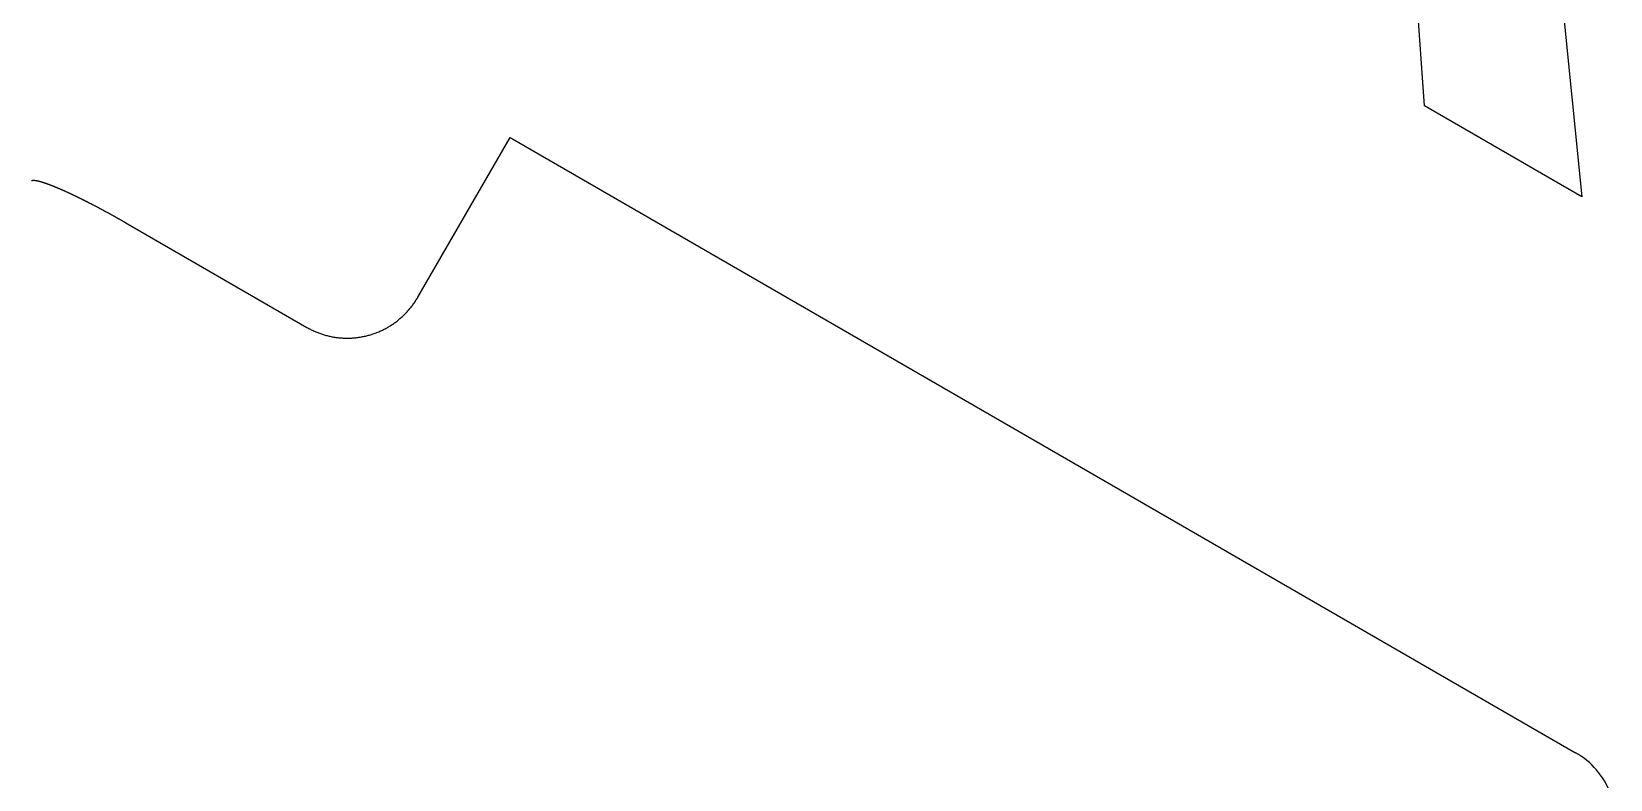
# Model space of a CAD drawing. Extents: x 442 to 745, y 5 to 355.
# Drawn here: x 505.77 to 513.8, y 59.53 to 63.34 of the extents above; entities that cross this region are included whole.
import ezdxf

# ---------------------------------------------------------------- set-up
doc = ezdxf.new("R2010")
doc.units = 0
doc.layers.add('VISIBLE__ANSI_', color=7, linetype='CONTINUOUS')

msp = doc.modelspace()

# ---------------------------------------------------------------- linework, layer by layer
at = {"layer": 'VISIBLE__ANSI_'}
for p, q in [((512.8528, 62.9594), (512.7548, 64.4036)), ((513.4958, 64.0726), (513.6543, 62.4966)), ((513.6543, 62.4966), (512.8528, 62.9594)), ((507.7332, 61.9871), (508.2022, 62.7995)), ((508.2022, 62.7995), (513.6225, 59.6702)), ((506.2481, 62.365), (507.1689, 61.8333))]:
    msp.add_line(p, q, dxfattribs=at)
for points in [[(505.768, 62.58, 0), (505.768, 62.5801, 0), (505.768, 62.5803, 0), (505.769, 62.5804, 0), (505.769, 62.5805, 0), (505.769, 62.5806, 0), (505.77, 62.5808, 0), (505.77, 62.5809, 0), (505.771, 62.581, 0), (505.771, 62.581, 0), (505.771, 62.5811, 0), (505.772, 62.5812, 0), (505.772, 62.5813, 0), (505.773, 62.5813, 0), (505.773, 62.5814, 0), (505.774, 62.5814, 0), (505.774, 62.5815, 0), (505.775, 62.5815, 0), (505.775, 62.5815, 0), (505.776, 62.5816, 0), (505.776, 62.5816, 0), (505.777, 62.5816, 0), (505.778, 62.5816, 0), (505.778, 62.5816, 0), (505.779, 62.5816, 0), (505.78, 62.5815, 0), (505.78, 62.5815, 0), (505.781, 62.5815, 0), (505.781, 62.5814, 0), (505.782, 62.5814, 0), (505.783, 62.5813, 0), (505.784, 62.5813, 0), (505.784, 62.5812, 0), (505.785, 62.5811, 0), (505.786, 62.581, 0), (505.786, 62.581, 0), (505.787, 62.5809, 0), (505.788, 62.5808, 0), (505.789, 62.5807, 0), (505.789, 62.5805, 0), (505.79, 62.5804, 0), (505.791, 62.5803, 0), (505.792, 62.5802, 0), (505.793, 62.58, 0), (505.793, 62.5799, 0), (505.794, 62.5797, 0), (505.795, 62.5796, 0), (505.796, 62.5794, 0), (505.797, 62.5792, 0), (505.798, 62.5791, 0), (505.799, 62.5789, 0), (505.8, 62.5787, 0), (505.8, 62.5785, 0), (505.801, 62.5783, 0), (505.802, 62.5781, 0), (505.803, 62.5779, 0), (505.804, 62.5777, 0), (505.805, 62.5774, 0), (505.806, 62.5772, 0), (505.807, 62.577, 0), (505.808, 62.5767, 0), (505.809, 62.5765, 0), (505.81, 62.5762, 0), (505.811, 62.576, 0), (505.812, 62.5757, 0), (505.813, 62.5754, 0), (505.814, 62.5751, 0), (505.815, 62.5749, 0), (505.816, 62.5746, 0), (505.817, 62.5743, 0), (505.818, 62.574, 0), (505.819, 62.5737, 0), (505.82, 62.5733, 0), (505.821, 62.573, 0), (505.822, 62.5727, 0), (505.823, 62.5723, 0), (505.824, 62.572, 0), (505.825, 62.5716, 0), (505.826, 62.5713, 0), (505.827, 62.5709, 0), (505.829, 62.5705, 0), (505.83, 62.5701, 0), (505.831, 62.5697, 0), (505.832, 62.5693, 0), (505.833, 62.5689, 0), (505.835, 62.5685, 0), (505.836, 62.5681, 0), (505.837, 62.5677, 0), (505.838, 62.5672, 0), (505.84, 62.5668, 0), (505.841, 62.5664, 0), (505.842, 62.5659, 0), (505.843, 62.5654, 0), (505.845, 62.565, 0), (505.846, 62.5645, 0), (505.847, 62.564, 0), (505.849, 62.5635, 0), (505.85, 62.5631, 0), (505.851, 62.5626, 0), (505.853, 62.5621, 0), (505.854, 62.5616, 0), (505.855, 62.561, 0), (505.857, 62.5605, 0), (505.858, 62.56, 0), (505.86, 62.5595, 0), (505.861, 62.5589, 0), (505.862, 62.5584, 0), (505.864, 62.5579, 0), (505.865, 62.5573, 0), (505.867, 62.5568, 0), (505.868, 62.5562, 0), (505.869, 62.5556, 0), (505.871, 62.5551, 0), (505.872, 62.5545, 0), (505.874, 62.5539, 0), (505.875, 62.5534, 0), (505.877, 62.5528, 0), (505.878, 62.5522, 0), (505.88, 62.5516, 0), (505.881, 62.551, 0), (505.883, 62.5504, 0), (505.884, 62.5498, 0), (505.886, 62.5492, 0), (505.887, 62.5486, 0), (505.889, 62.548, 0), (505.89, 62.5473, 0), (505.892, 62.5467, 0), (505.893, 62.5461, 0), (505.895, 62.5455, 0), (505.896, 62.5448, 0), (505.898, 62.5442, 0), (505.899, 62.5436, 0), (505.901, 62.5429, 0), (505.902, 62.5423, 0), (505.904, 62.5416, 0), (505.905, 62.541, 0), (505.907, 62.5403, 0), (505.908, 62.5397, 0), (505.91, 62.539, 0), (505.911, 62.5384, 0), (505.913, 62.5377, 0), (505.914, 62.5371, 0), (505.916, 62.5364, 0), (505.917, 62.5357, 0), (505.919, 62.5351, 0), (505.921, 62.5344, 0), (505.922, 62.5337, 0), (505.924, 62.5331, 0), (505.925, 62.5324, 0), (505.927, 62.5317, 0), (505.928, 62.531, 0), (505.93, 62.5303, 0), (505.931, 62.5296, 0), (505.933, 62.5288, 0), (505.935, 62.5281, 0), (505.936, 62.5274, 0), (505.938, 62.5266, 0), (505.94, 62.5259, 0), (505.941, 62.5251, 0), (505.943, 62.5244, 0), (505.945, 62.5236, 0), (505.946, 62.5228, 0), (505.948, 62.5221, 0), (505.95, 62.5213, 0), (505.951, 62.5205, 0), (505.953, 62.5197, 0), (505.955, 62.5189, 0), (505.957, 62.5181, 0), (505.958, 62.5173, 0), (505.96, 62.5165, 0), (505.962, 62.5156, 0), (505.964, 62.5148, 0), (505.965, 62.514, 0), (505.967, 62.5131, 0), (505.969, 62.5123, 0), (505.971, 62.5115, 0), (505.972, 62.5106, 0), (505.974, 62.5098, 0), (505.976, 62.5089, 0), (505.978, 62.508, 0), (505.98, 62.5072, 0), (505.982, 62.5063, 0), (505.983, 62.5054, 0), (505.985, 62.5046, 0), (505.987, 62.5037, 0), (505.989, 62.5028, 0), (505.991, 62.5019, 0), (505.993, 62.501, 0), (505.994, 62.5001, 0), (505.996, 62.4992, 0), (505.998, 62.4983, 0), (506, 62.4974, 0), (506.002, 62.4965, 0), (506.004, 62.4956, 0), (506.006, 62.4947, 0), (506.007, 62.4938, 0), (506.009, 62.4929, 0), (506.011, 62.492, 0), (506.013, 62.491, 0), (506.015, 62.4901, 0), (506.017, 62.4892, 0), (506.019, 62.4883, 0), (506.021, 62.4873, 0), (506.022, 62.4864, 0), (506.024, 62.4855, 0), (506.026, 62.4846, 0), (506.028, 62.4836, 0), (506.03, 62.4827, 0), (506.032, 62.4817, 0), (506.034, 62.4808, 0), (506.036, 62.4799, 0), (506.037, 62.4789, 0), (506.039, 62.478, 0), (506.041, 62.4771, 0), (506.043, 62.4761, 0), (506.045, 62.4752, 0), (506.047, 62.4742, 0), (506.049, 62.4733, 0), (506.051, 62.4724, 0), (506.052, 62.4714, 0), (506.054, 62.4705, 0), (506.056, 62.4695, 0), (506.058, 62.4686, 0), (506.06, 62.4677, 0), (506.062, 62.4667, 0), (506.063, 62.4658, 0), (506.065, 62.4648, 0), (506.067, 62.4639, 0), (506.069, 62.463, 0), (506.071, 62.462, 0), (506.073, 62.4611, 0), (506.074, 62.4602, 0), (506.076, 62.4592, 0), (506.078, 62.4583, 0), (506.08, 62.4573, 0), (506.082, 62.4563, 0), (506.084, 62.4554, 0), (506.085, 62.4544, 0), (506.087, 62.4534, 0), (506.089, 62.4524, 0), (506.091, 62.4514, 0), (506.093, 62.4505, 0), (506.095, 62.4495, 0), (506.097, 62.4484, 0), (506.099, 62.4474, 0), (506.101, 62.4464, 0), (506.103, 62.4454, 0), (506.105, 62.4444, 0), (506.106, 62.4433, 0), (506.108, 62.4423, 0), (506.11, 62.4413, 0), (506.112, 62.4402, 0), (506.114, 62.4392, 0), (506.116, 62.4381, 0), (506.118, 62.4371, 0), (506.12, 62.436, 0), (506.122, 62.4349, 0), (506.124, 62.4339, 0), (506.126, 62.4328, 0), (506.128, 62.4317, 0), (506.13, 62.4306, 0), (506.132, 62.4295, 0), (506.134, 62.4285, 0), (506.136, 62.4274, 0), (506.138, 62.4263, 0), (506.14, 62.4252, 0), (506.142, 62.4241, 0), (506.144, 62.423, 0), (506.146, 62.4219, 0), (506.148, 62.4208, 0), (506.15, 62.4197, 0), (506.152, 62.4186, 0), (506.155, 62.4175, 0), (506.157, 62.4163, 0), (506.159, 62.4152, 0), (506.161, 62.4141, 0), (506.163, 62.413, 0), (506.165, 62.4119, 0), (506.167, 62.4108, 0), (506.169, 62.4096, 0), (506.171, 62.4085, 0), (506.173, 62.4074, 0), (506.175, 62.4063, 0), (506.177, 62.4051, 0), (506.179, 62.404, 0), (506.181, 62.4029, 0), (506.183, 62.4017, 0), (506.185, 62.4006, 0), (506.187, 62.3995, 0), (506.189, 62.3984, 0), (506.191, 62.3972, 0), (506.193, 62.3961, 0), (506.195, 62.395, 0), (506.197, 62.3938, 0), (506.199, 62.3927, 0), (506.201, 62.3916, 0), (506.203, 62.3905, 0), (506.205, 62.3893, 0), (506.207, 62.3882, 0), (506.209, 62.3871, 0), (506.211, 62.386, 0), (506.213, 62.3848, 0), (506.215, 62.3837, 0), (506.217, 62.3826, 0), (506.219, 62.3815, 0), (506.221, 62.3804, 0), (506.223, 62.3793, 0), (506.225, 62.3781, 0), (506.227, 62.377, 0), (506.229, 62.3759, 0), (506.231, 62.3748, 0), (506.233, 62.3737, 0), (506.235, 62.3726, 0), (506.237, 62.3715, 0), (506.239, 62.3704, 0), (506.241, 62.3693, 0), (506.242, 62.3682, 0), (506.244, 62.3671, 0), (506.246, 62.3661, 0), (506.248, 62.365, 0)], [(507.169, 61.8333, 0), (507.173, 61.8308, 0), (507.178, 61.8284, 0), (507.182, 61.826, 0), (507.187, 61.8237, 0), (507.191, 61.8214, 0), (507.196, 61.8192, 0), (507.2, 61.817, 0), (507.205, 61.8149, 0), (507.21, 61.8128, 0), (507.214, 61.8108, 0), (507.219, 61.8089, 0), (507.224, 61.807, 0), (507.228, 61.8052, 0), (507.233, 61.8034, 0), (507.238, 61.8017, 0), (507.243, 61.8001, 0), (507.247, 61.7985, 0), (507.252, 61.797, 0), (507.257, 61.7955, 0), (507.262, 61.7941, 0), (507.267, 61.7927, 0), (507.272, 61.7914, 0), (507.276, 61.7902, 0), (507.281, 61.7891, 0), (507.286, 61.7879, 0), (507.291, 61.7869, 0), (507.296, 61.7859, 0), (507.301, 61.785, 0), (507.306, 61.7841, 0), (507.311, 61.7833, 0), (507.316, 61.7826, 0), (507.321, 61.7819, 0), (507.326, 61.7813, 0), (507.331, 61.7808, 0), (507.336, 61.7803, 0), (507.341, 61.7798, 0), (507.346, 61.7795, 0), (507.351, 61.7792, 0), (507.357, 61.7789, 0), (507.362, 61.7787, 0), (507.367, 61.7786, 0), (507.372, 61.7786, 0), (507.377, 61.7786, 0), (507.382, 61.7787, 0), (507.387, 61.7788, 0), (507.392, 61.779, 0), (507.397, 61.7792, 0), (507.402, 61.7796, 0), (507.407, 61.7799, 0), (507.412, 61.7804, 0), (507.417, 61.7809, 0), (507.422, 61.7815, 0), (507.427, 61.7821, 0), (507.432, 61.7828, 0), (507.437, 61.7835, 0), (507.442, 61.7844, 0), (507.447, 61.7852, 0), (507.452, 61.7862, 0), (507.457, 61.7872, 0), (507.462, 61.7882, 0), (507.467, 61.7894, 0), (507.472, 61.7905, 0), (507.477, 61.7918, 0), (507.482, 61.7931, 0), (507.487, 61.7945, 0), (507.492, 61.7959, 0), (507.497, 61.7974, 0), (507.501, 61.7989, 0), (507.506, 61.8005, 0), (507.511, 61.8022, 0), (507.516, 61.8039, 0), (507.521, 61.8057, 0), (507.525, 61.8075, 0), (507.53, 61.8094, 0), (507.535, 61.8114, 0), (507.539, 61.8134, 0), (507.544, 61.8154, 0), (507.549, 61.8176, 0), (507.553, 61.8197, 0), (507.558, 61.822, 0), (507.562, 61.8243, 0), (507.567, 61.8266, 0), (507.571, 61.829, 0), (507.576, 61.8315, 0), (507.58, 61.834, 0), (507.585, 61.8366, 0), (507.589, 61.8392, 0), (507.593, 61.8419, 0), (507.597, 61.8446, 0), (507.602, 61.8474, 0), (507.606, 61.8502, 0), (507.61, 61.8531, 0), (507.614, 61.856, 0), (507.618, 61.859, 0), (507.623, 61.8621, 0), (507.627, 61.8651, 0), (507.631, 61.8683, 0), (507.635, 61.8715, 0), (507.638, 61.8747, 0), (507.642, 61.878, 0), (507.646, 61.8813, 0), (507.65, 61.8847, 0), (507.654, 61.8881, 0), (507.658, 61.8916, 0), (507.661, 61.8951, 0), (507.665, 61.8986, 0), (507.668, 61.9022, 0), (507.672, 61.9059, 0), (507.676, 61.9096, 0), (507.679, 61.9133, 0), (507.682, 61.9171, 0), (507.686, 61.9209, 0), (507.689, 61.9247, 0), (507.692, 61.9286, 0), (507.696, 61.9326, 0), (507.699, 61.9366, 0), (507.702, 61.9406, 0), (507.705, 61.9446, 0), (507.708, 61.9487, 0), (507.711, 61.9528, 0), (507.714, 61.957, 0), (507.717, 61.9612, 0), (507.72, 61.9654, 0), (507.723, 61.9697, 0), (507.725, 61.974, 0), (507.728, 61.9783, 0), (507.731, 61.9827, 0), (507.733, 61.9871, 0)]]:
    msp.add_polyline3d(points, dxfattribs=at)
msp.add_arc((513.4166, 59.3136), 0.4118, 21.62266, 60, dxfattribs=at)

doc.saveas('drawing.dxf')
